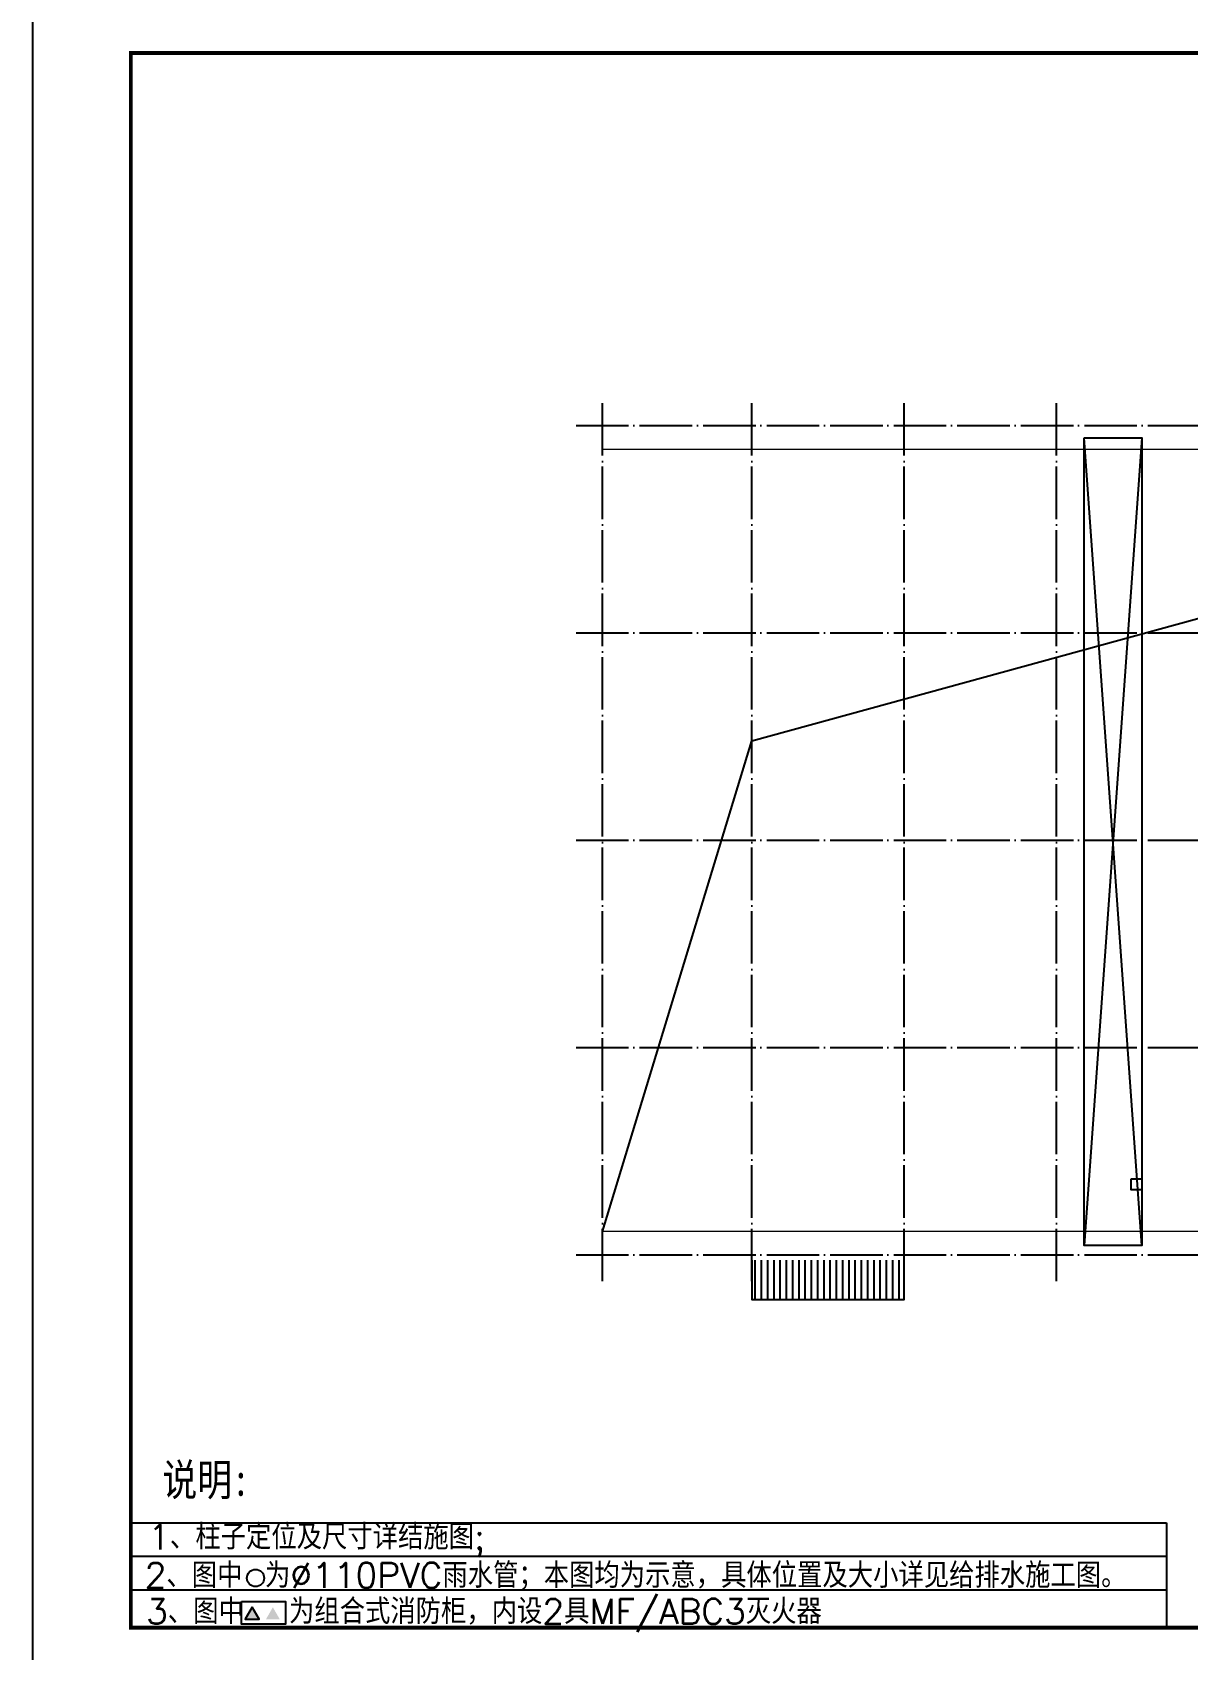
# Model space of a CAD drawing. Extents: x -21908402 to 2681150, y 88493 to 5079726.
# Drawn here: x 1660771 to 1704776, y 278153 to 339780 of the extents above; entities that cross this region are included whole.
import ezdxf

# ---------------------------------------------------------------- set-up
doc = ezdxf.new("R2010")
doc.units = 0
doc.header["$LTSCALE"] = 1000
doc.linetypes.add('DASH', pattern=[0.35, 0.25, -0.1])
doc.linetypes.add('DOTE', pattern=[2.42, 2, -0.2, 0.02, -0.2])
for name, color, linetype in [('DOTE', 1, 'DOTE'), ('PUB_TEXT', 7, 'Continuous'), ('PUB_TITLE', 4, 'Continuous'), ('TEXT', 7, 'Continuous'), ('管道', 3, 'Continuous'), ('虚线浅显', 139, 'Continuous')]:
    doc.layers.add(name, color=color, linetype=linetype)
doc.styles.add('-黑体', font='simhei.ttf', dxfattribs={"width": 0.8})
doc.styles.add('HZTXT', font='txt', dxfattribs={"width": 0.7, "height": 300, "bigfont": 'HZTXT'})

# ---------------------------------------------------------------- blocks, each defined once
blk = doc.blocks.new('GGGDDD')
h = blk.add_hatch(color=2)
h.paths.add_polyline_path([(7839327, -1916416), (7839124, -1916769), (7839531, -1916769)])
h.paths.add_polyline_path([(7838721, -1916416), (7838517, -1916769), (7838925, -1916769)])
at = {"color": 2}
for points in [[(7838405, -1916243), (7839695, -1916243), (7839695, -1916915), (7838405, -1916915)], [(7838721, -1916416), (7838517, -1916769), (7838925, -1916769)]]:
    blk.add_lwpolyline(points, close=True, dxfattribs=at)
at = {"layer": '管道'}
blk.add_ellipse((7838820, -1915560), major_axis=(178, 178), ratio=1, start_param=5.497787, end_param=11.780972, dxfattribs=at)
at = {"layer": '虚线浅显', "linetype": 'Continuous'}
for p, q in [((7835165, -1913944), (7865510, -1913944)), ((7865510, -1913944), (7865510, -1917013)), ((7835165, -1914922), (7865510, -1914922)), ((7835165, -1915901), (7865510, -1915901)), ((7835165, -1915901), (7865510, -1915901))]:
    blk.add_line(p, q, dxfattribs=at)
at = {"layer": 'PUB_TEXT', "color": 3, "style": '-黑体', "width": 0.8}
blk.add_text('说明: ', height=937.1, dxfattribs=at).set_placement((7836089, -1913147))
at = {"layer": 'TEXT', "style": 'HZTXT', "width": 1.01}
for s, p in [('1、柱子定位及尺寸详结施图;', (7835677, -1914721)), ('2、图中 为%%C110PVC雨水管；本图均为示意，具体位置及大小详见给排水施工图。 ', (7835573, -1915847)), ('3、图中  为组合式消防柜，内设2具MF/ABC3灭火器', (7835614, -1916905))]:
    blk.add_text(s, height=735, dxfattribs=at).set_placement(p)

msp = doc.modelspace()

# ---------------------------------------------------------------- hatches: boundary and pattern name
h = msp.add_hatch()
h.set_pattern_fill('ANSI31', color=252, scale=150, angle=45, style=0)
h.set_pattern_definition([(90, (0, 0), (-238.125, 4e-14), [])])
h.paths.add_polyline_path([(1693982, 291493), (1693982, 292993), (1688182, 292993), (1688182, 291493)])

# ---------------------------------------------------------------- linework, layer by layer
at = {"color": 2}
for p, q in [((1703026, 293555), (1700838, 324333)), ((1703026, 324333), (1700838, 293555))]:
    msp.add_line(p, q, dxfattribs=at)
for points in [[(1700838, 324333), (1703026, 324333), (1703026, 293555), (1700838, 293555)], [(1702630, 296091), (1703026, 296091), (1703026, 295674), (1702630, 295674)]]:
    msp.add_lwpolyline(points, close=True, dxfattribs=at)
at = {"linetype": 'DASH', "const_width": 50}
for points in [[(1682482, 323893), (1728688, 323893)], [(1682482, 294093), (1728688, 294093)]]:
    msp.add_lwpolyline(points, dxfattribs=at)
at = {"color": 253}
msp.add_lwpolyline([(1682482, 294093), (1688182, 312787), (1728682, 323893)], dxfattribs=at)
msp.add_lwpolyline([(1688182, 292993), (1688182, 291493), (1693982, 291493), (1693982, 292993)])
at = {"layer": 'DOTE'}
for p, q in [((1682482, 292193), (1682482, 325793)), ((1688182, 292193), (1688182, 325793)), ((1693982, 292193), (1693982, 325793)), ((1699782, 292193), (1699782, 325793)), ((1681482, 324793), (1729682, 324793)), ((1681482, 316893), (1729682, 316893)), ((1681482, 308993), (1729682, 308993)), ((1681482, 301093), (1729682, 301093)), ((1681482, 293193), (1729682, 293193))]:
    msp.add_line(p, q, dxfattribs=at)
at = {"layer": 'PUB_TITLE'}
msp.add_lwpolyline([(1660771, 277493), (1749871, 277493), (1749871, 340493), (1660771, 340493)], close=True, dxfattribs=at)
at = {"layer": 'PUB_TITLE', "const_width": 150}
msp.add_lwpolyline([(1664521, 278993), (1748371, 278993), (1748371, 338993), (1664521, 338993)], close=True, dxfattribs=at)

# ---------------------------------------------------------------- block references
at = {"xscale": 1.300000000745058, "yscale": 1.300000000046566, "zscale": 1.3}
msp.add_blockref('GGGDDD', (-8521194, 2771109), dxfattribs=at)

doc.saveas('drawing.dxf')
